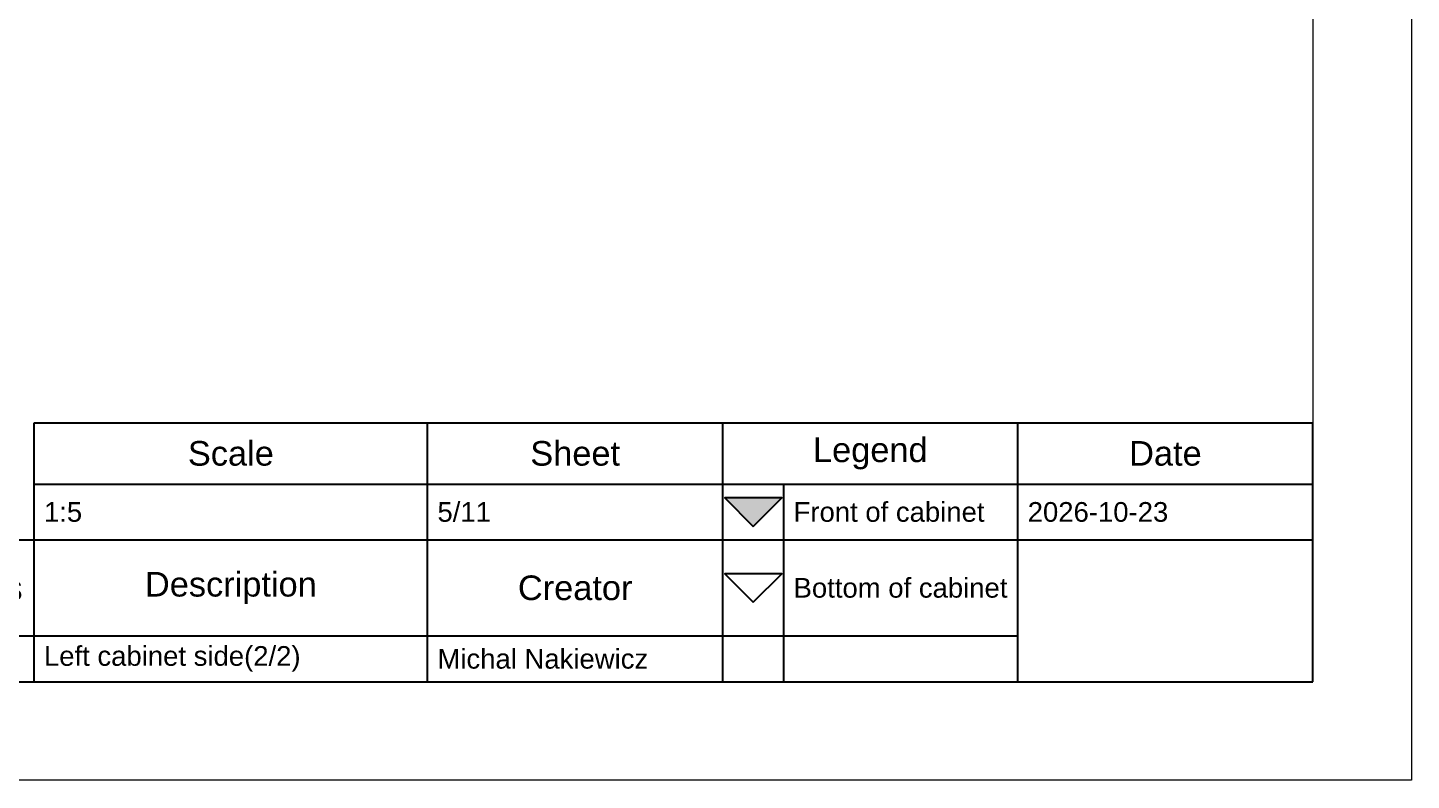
# Paper-space layout 'Left cabinet side2' of a CAD drawing. Header units: millimetres. Extents: x -4 to 1481, y -4 to 1046.
# Drawn here: x 778 to 1481, y -4 to 378 of the extents above; entities that cross this region are included whole.
import ezdxf

# ---------------------------------------------------------------- set-up
doc = ezdxf.new("R2010")
doc.units = ezdxf.units.MM
doc.layers.get('0').update_dxf_attribs({"true_color": 0xc2ced6})
doc.layers.add('TitleBlock', color=7, linetype='Continuous')
doc.styles.add('Blum_Titleblock_Header', font='arial.ttf', dxfattribs={"height": 2.5})
doc.styles.add('Blum_Titleblock_Value', font='arial.ttf', dxfattribs={"height": 2})

# ---------------------------------------------------------------- blocks, each defined once
blk = doc.blocks.new('Blum_Trinagle_Outline')
blk.add_lwpolyline([(0, 0), (2, 2), (-2, 2)], close=True)
blk = doc.blocks.new('Blum_Trinagle_Filled')
h = blk.add_hatch(color=256)
h.dxf.hatch_style = 1
h.paths.add_polyline_path([(2, 2), (-2, 2), (0, 0)])
blk.add_lwpolyline([(0, 0), (2, 2), (-2, 2)], close=True)
blk = doc.blocks.new('*T206')
at = {"layer": 'TitleBlock', "color": 0, "linetype": 'ByBlock', "lineweight": -2, "transparency": 16777216}
for p, q in [((147, 26.32), (277, 26.32)), ((147, 0), (147, 26.32)), ((187, 0), (187, 26.32)), ((217, 0), (217, 26.32)), ((247, 0), (247, 26.32)), ((277, 0), (277, 26.32)), ((147, 20.08), (277, 20.08)), ((223.2, 0), (223.2, 20.08)), ((0, 14.42), (277, 14.42)), ((0, 0), (0, 14.42)), ((40, 0), (40, 14.42)), ((80, 0), (80, 14.42)), ((120, 0), (120, 14.42)), ((0, 4.67), (247, 4.67)), ((0, 0), (277, 0))]:
    blk.add_line(p, q, dxfattribs=at)
at = {"layer": 'TitleBlock', "color": 0, "lineweight": 0, "transparency": 16777216, "xscale": 1.45, "yscale": 1.45, "zscale": 1.45}
for name, p in [('Blum_Trinagle_Filled', (220.1, 15.8)), ('Blum_Trinagle_Outline', (220.1, 8.09))]:
    blk.add_blockref(name, p, dxfattribs=at)
at = {"layer": 'TitleBlock', "color": 0, "lineweight": 0, "transparency": 16777216}
for s, insert, char_height, width, attachment_point, style in [('Scale', (167, 23.2), 2.5, 37, 5, 'Blum_Titleblock_Header'), ('Sheet', (202, 23.2), 2.5, 27, 5, 'Blum_Titleblock_Header'), ('Legend', (232, 23.2), 2.5, 27, 5, 'Blum_Titleblock_Header'), ('Date', (262, 23.2), 2.5, 27, 5, 'Blum_Titleblock_Header'), ('5/11', (188, 17.25), 2, 28, 4, 'Blum_Titleblock_Value'), ('Front of cabinet', (224.2, 17.25), 2, 21.8, 4, 'Blum_Titleblock_Value'), ('2026-10-23', (248, 17.25), 2, 28, 4, 'Blum_Titleblock_Value'), ('1:5', (148, 17.25), 2, 38, 4, 'Blum_Titleblock_Value'), ('Project', (20, 9.54), 2.5, 37, 5, 'Blum_Titleblock_Header'), ('Drawing number', (100, 9.54), 2.5, 37, 5, 'Blum_Titleblock_Header'), ('Description', (167, 9.54), 2.5, 37, 5, 'Blum_Titleblock_Header'), ('Cabinet', (60, 9.54), 2.5, 37, 5, 'Blum_Titleblock_Header'), ('Number of units', (133.5, 9.54), 2.5, 24, 5, 'Blum_Titleblock_Header'), ('Creator', (202, 9.54), 2.5, 27, 5, 'Blum_Titleblock_Header'), ('Bottom of cabinet', (224.2, 9.54), 2, 21.8, 4, 'Blum_Titleblock_Value'), ('New project', (1, 2.33), 2, 38, 4, 'Blum_Titleblock_Value'), ('cabinet-001', (41, 2.33), 2, 38, 4, 'Blum_Titleblock_Value'), ('EZ15-003G', (81, 2.33), 2, 38, 4, 'Blum_Titleblock_Value'), ('1', (121, 2.33), 2, 25, 4, 'Blum_Titleblock_Value'), ('Left cabinet side(2/2)', (148, 2.33), 2, 38, 4, 'Blum_Titleblock_Value'), ('Michal Nakiewicz', (188, 2.33), 2, 28, 4, 'Blum_Titleblock_Value')]:
    blk.add_mtext(s, dxfattribs=dict(at, insert=insert, char_height=char_height, width=width, attachment_point=attachment_point, style=style))
blk = doc.blocks.new('TitleBlock_Left cabinet side2')
at = {"layer": 'TitleBlock', "lineweight": 0, "transparency": 33554684}
for points in [[(-0.79, -0.79, 0), (-0.79, 209.21, 0), (296.21, 209.21, 0), (296.21, -0.79, 0)], [(9.21, 9.21, 0), (9.21, 189.21, 0), (286.21, 189.21, 0), (286.21, 9.21, 0)]]:
    blk.add_polyline3d(points, close=True, dxfattribs=at)
blk.add_blockref('*T206', (9.21, 9.21))

psp = doc.layouts.new('Left cabinet side2')

# ---------------------------------------------------------------- block references
at = {"lineweight": 0, "transparency": 33554684, "xscale": 5, "yscale": 5, "zscale": 5}
psp.add_blockref('TitleBlock_Left cabinet side2', (0, 0), dxfattribs=at)

doc.saveas('drawing.dxf')
